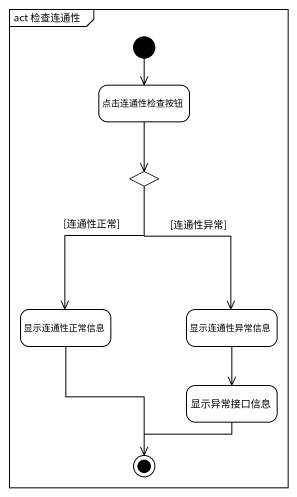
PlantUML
@startuml
mainframe act 检查连通性
hide empty description
state 点击连通性检查按钮
state choice1 <<choice>>
state 显示连通性正常信息
state 显示连通性异常信息
state 显示异常接口信息
[*] --> 点击连通性检查按钮
点击连通性检查按钮 --> choice1
choice1 --> 显示连通性正常信息 : [连通性正常]
choice1 --> 显示连通性异常信息 : [连通性异常]
显示连通性异常信息 --> 显示异常接口信息
显示连通性正常信息 --> [*]
显示异常接口信息 --> [*]
@enduml
